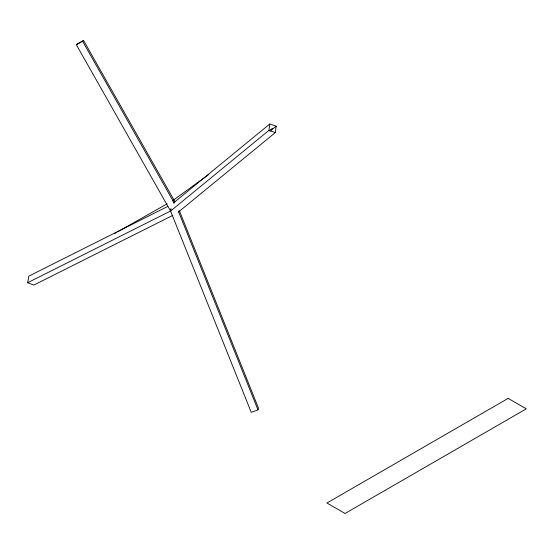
<?xml version="1.0" encoding="UTF-8"?>
<svg xmlns="http://www.w3.org/2000/svg" width="554" height="554" viewBox="0 0 554 554"><rect width="100%" height="100%" fill="white"/><g stroke="black" fill="none" stroke-linecap="round" stroke-linejoin="round"><path stroke-width="0.83" d="M170.777 209.433L170.57 211.032L251.246 412.328L257.97 409.87L258.489 408.146L179.427 210.852M167.862 206.386L28.85 276.121L27.7 282.699L170.57 211.032L268.932 130.377L269.763 124.006L276.183 126.187L275.352 132.565L178.326 212.12M170.999 208.56L170.57 211.032L76.341 44.715L77.366 44.036L83.592 40.525L174.835 201.573M173.409 203.013L269.763 124.006M270.158 131.125L276.183 126.187M172.329 200.901L208.775 174.496M269.05 130.82L272.554 128.286M76.341 44.715L83.592 40.525M114.574 233.546L116.077 232.701M117.58 231.849L167.079 203.865M172.806 215.361L33.801 285.095L27.7 282.699M268.932 130.377L275.352 132.565M82.56 41.204L174.233 203.006M178.263 210.977L257.97 409.87M508.177 398.368L326.929 503.011L345.052 513.475L526.3 408.831L508.177 398.368"/></g></svg>
